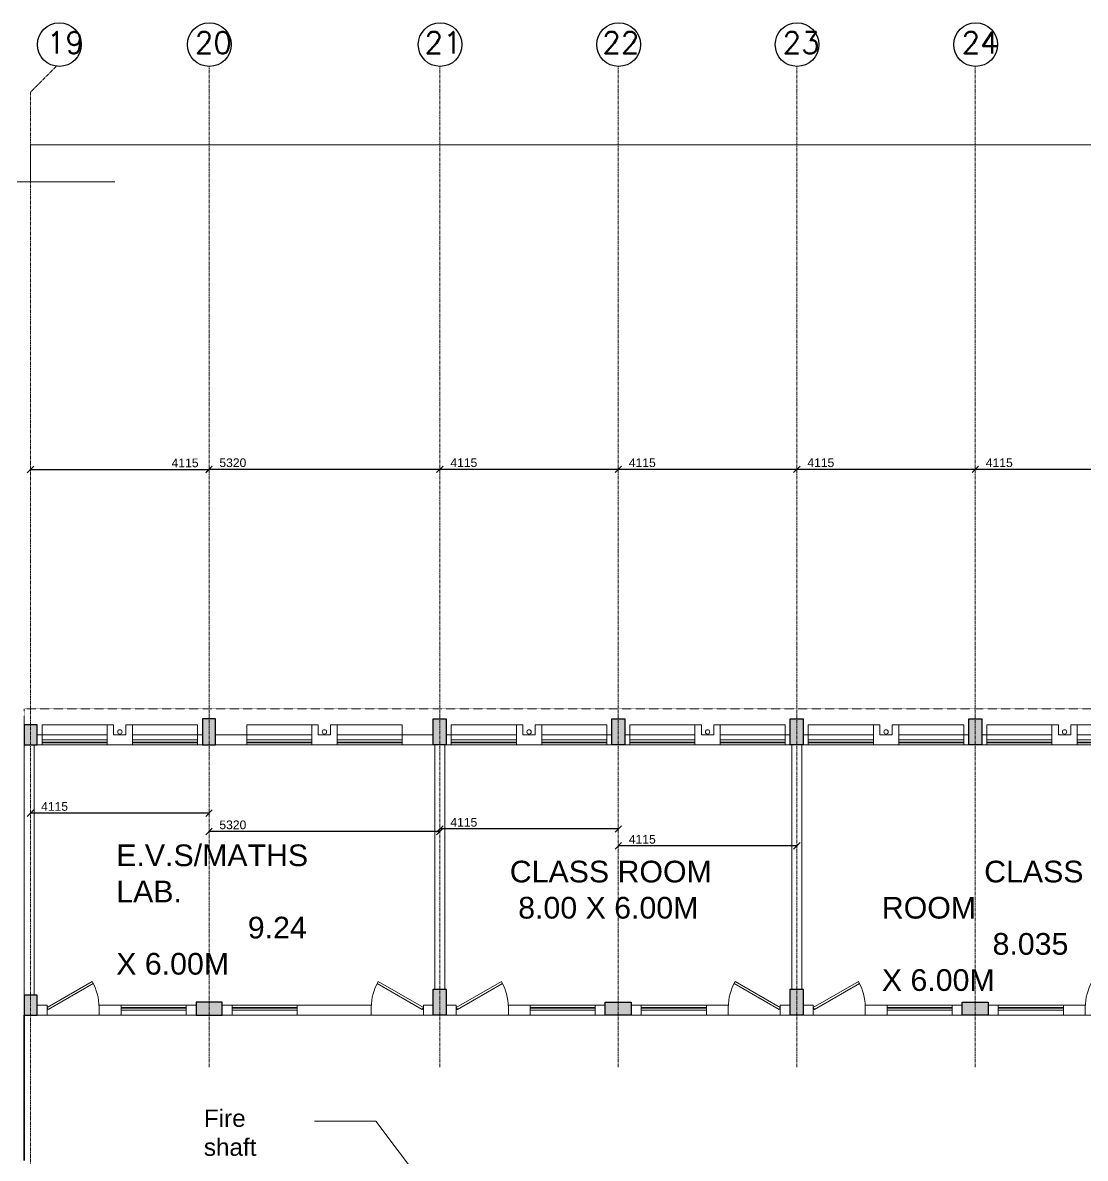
# Model space of a CAD drawing. Header units: inches. Extents: x 719368 to 6315912, y -2624014 to 446967.
# Drawn here: x 5511894 to 5536391, y -1990050 to -1963872 of the extents above; entities that cross this region are included whole.
import ezdxf
from ezdxf.lldxf.tags import DXFTag

# ---------------------------------------------------------------- set-up
doc = ezdxf.new("R2010")
doc.units = ezdxf.units.IN
doc.header["$LTSCALE"] = 20
doc.header["$MEASUREMENT"] = 0
doc.header["$PDMODE"] = 3
for name, pattern in [('CENTER', [2, 1.25, -0.25, 0.25, -0.25]), ('CENTER2', [1.125, 0.75, -0.125, 0.125, -0.125]), ('DASHED2', [0.375, 0.25, -0.125])]:
    doc.linetypes.add(name, pattern=pattern)
doc.layers.get('0').update_dxf_attribs({"color": 51, "lineweight": 30})
doc.layers.get('Defpoints').update_dxf_attribs({"lineweight": 25})
for name, color, linetype, lineweight in [('CLL LEV.', 252, 'Continuous', 18), ('COLUMN', 2, 'Continuous', 25), ('DIM', 7, 'Continuous', 13), ('DOOR', 43, 'Continuous', 13), ('FIXTURE', 15, 'DASHDOT', 9), ('GRID', 202, 'CENTER', 5), ('PROJ.', 30, 'DASHED2', 13), ('STAIR', 4, 'Continuous', 25), ('Text', 7, 'Continuous', 15), ('Ventilator', 6, 'DASHED', 20), ('WALL', 1, 'Continuous', 18), ('window', 71, 'Continuous', 18), ('Window-Wall', 7, 'Continuous', 20)]:
    doc.layers.add(name, color=color, linetype=linetype, lineweight=lineweight)
doc.layers.add('expension joint', color=248, linetype='Continuous')
doc.layers.add('grid text', color=140, linetype='Continuous')
doc.styles.add('BOLD', font='arial.ttf')
doc.styles.add('L120', font='simplex.shx', dxfattribs={"height": 1})
doc.styles.add('Tabrej', font='romans.shx')
tags = doc.linetypes.add('DASHDOT', pattern=[1, 0.5, -0.25, 0, -0.25]).pattern_tags.tags
tags[10:11] = [DXFTag(74, 4), DXFTag(75, 0), DXFTag(340, '0'), DXFTag(46, 1.0), DXFTag(50, 0.0), DXFTag(44, 0.0), DXFTag(45, 0.0)]
tags[8:9] = [DXFTag(74, 4), DXFTag(75, 0), DXFTag(340, '0'), DXFTag(46, 1.0), DXFTag(50, 0.0), DXFTag(44, 0.0), DXFTag(45, 0.0)]
tags[6:7] = [DXFTag(74, 4), DXFTag(75, 0), DXFTag(340, '0'), DXFTag(46, 1.0), DXFTag(50, 0.0), DXFTag(44, 0.0), DXFTag(45, 0.0)]
tags[4:5] = [DXFTag(74, 4), DXFTag(75, 0), DXFTag(340, '0'), DXFTag(46, 1.0), DXFTag(50, 0.0), DXFTag(44, 0.0), DXFTag(45, 0.0)]
tags = doc.linetypes.add('DASHED', pattern=[0.75, 0.5, -0.25]).pattern_tags.tags
tags[6:7] = [DXFTag(74, 4), DXFTag(75, 0), DXFTag(340, '0'), DXFTag(46, 1.0), DXFTag(50, 0.0), DXFTag(44, 0.0), DXFTag(45, 0.0)]
tags[4:5] = [DXFTag(74, 4), DXFTag(75, 0), DXFTag(340, '0'), DXFTag(46, 1.0), DXFTag(50, 0.0), DXFTag(44, 0.0), DXFTag(45, 0.0)]
doc.dimstyles.new('Copy of S3', dxfattribs={"dimtxt": 200, "dimasz": 150, "dimexe": 5, "dimexo": 5, "dimgap": 50, "dimtad": 1, "dimjust": 1, "dimdec": 0, "dimzin": 3, "dimdsep": 46, "dimtxsty": 'BOLD', "dimblk1": 'OBLIQUE', "dimblk2": 'OBLIQUE', "dimsah": 1, "dimcen": 0.0625, "dimdle": 5, "dimclrd": 230, "dimclre": 251, "dimclrt": 2, "dimadec": 0, "dimazin": 0, "dimtfac": 1, "dimtdec": 0, "dimtix": 1, "dimtofl": 0, "dimtmove": 2, "dimatfit": 3, "dimfxl": 3, "dimtolj": 1, "dimtzin": 2, "dimlwd": -1, "dimlwe": -1, "dimarcsym": 0})
doc.dimstyles.new('DIM', dxfattribs={"dimtxt": 0.8, "dimasz": 0.4, "dimexe": 0.18, "dimexo": 0.0625, "dimgap": 0.1, "dimtad": 0, "dimdec": 3, "dimzin": 0, "dimdsep": 46, "dimtxsty": 'Tabrej', "dimcen": 0, "dimclrd": 251, "dimclre": 256, "dimclrt": 7, "dimadec": 0, "dimazin": 0, "dimtfac": 1, "dimtdec": 3, "dimtofl": 0, "dimtmove": 0, "dimatfit": 3, "dimfxl": 1, "dimtolj": 1, "dimtzin": 0, "dimlwd": -1, "dimlwe": -1, "dimarcsym": 0})

# ---------------------------------------------------------------- blocks, each defined once
blk = doc.blocks.new('1.5 M Window')
at = {"layer": 'CLL LEV.'}
for p, q in [((-0.23, 0), (-0.46, 0)), ((-0.46, 0), (-0.46, -1.5)), ((-0.46, -1.5), (-0.23, -1.5))]:
    blk.add_line(p, q, dxfattribs=at)
at = {"layer": 'window'}
for p, q in [((-0.065, 0), (-0.065, -1.5)), ((-0.05, -1.5), (-0.05, 0))]:
    blk.add_line(p, q, dxfattribs=at)
at = {"layer": 'Window-Wall'}
for p, q in [((0, 0), (-0.23, 0)), ((-0.23, 0), (-0.23, -1.5)), ((-0.115, 0), (-0.115, -1.5)), ((0, -1.5), (0, 0)), ((-0.23, -1.5), (0, -1.5))]:
    blk.add_line(p, q, dxfattribs=at)
blk = doc.blocks.new('New Shaft')
at = {"layer": 'FIXTURE'}
blk.add_circle((0.327, -0.302), 0.05, dxfattribs=at)
at = {"layer": 'WALL'}
for p, q in [((0.035, 0), (0.62, 0)), ((0.035, 0), (0.035, -0.46)), ((0.185, -0.46), (0.185, -0.23)), ((0.185, -0.23), (0.47, -0.23)), ((0.47, -0.46), (0.47, -0.23)), ((0.62, 0), (0.62, -0.46)), ((0.035, -0.46), (0.185, -0.46)), ((0.62, -0.46), (0.47, -0.46))]:
    blk.add_line(p, q, dxfattribs=at)
blk = doc.blocks.new('VENTILATOR')
at = {"layer": 'Ventilator', "ltscale": 0.02}
for p, q in [((-0.18, -1.5), (-0.18, 0)), ((-0.165, 0), (-0.165, -1.5))]:
    blk.add_line(p, q, dxfattribs=at)
at = {"layer": 'Window-Wall'}
for p, q in [((-0.23, 0), (0, 0)), ((-0.23, -1.5), (-0.23, 0)), ((-0.115, 0), (-0.115, -1.5)), ((0, 0), (0, -1.5)), ((-0.23, -1.5), (0, -1.5))]:
    blk.add_line(p, q, dxfattribs=at)
blk = doc.blocks.new('*U81')
for p, q in [((0, 0), (0, 6)), ((40, 0), (40, 6))]:
    blk.add_line(p, q)
blk.add_lwpolyline([(0, 0), (34.64, -20), (35.52, -18.48), (0.88, 1.52)], close=True)
blk.add_arc((0, 0), 40, 330, 360)
blk = doc.blocks.new('New Doors')
at = {"layer": 'DOOR'}
blk.add_line((0, 0.18), (1.199, 0.18), dxfattribs=at)
at = {"layer": 'DOOR', "xscale": 0.0299845412869386, "yscale": 0.0299845412869386, "zscale": 0.0299845412869386}
blk.add_blockref('*U81', (0, 0), dxfattribs=at)
blk = doc.blocks.new('CU')
at = {"layer": 'WALL', "linetype": 'CENTER2'}
h = blk.add_hatch(color=256, dxfattribs=at)
h.dxf.hatch_style = 1
h.paths.add_polyline_path([(0, 0.035), (0, -0.265), (0.46, -0.265), (0.46, 0.035)])
at = {"layer": 'COLUMN', "linetype": 'CENTER2'}
blk.add_lwpolyline([(0, 0.035), (0, -0.265), (0.46, -0.265), (0.46, 0.035), (0, 0.035)], dxfattribs=at)
blk = doc.blocks.new('C2')
at = {"layer": 'COLUMN'}
h = blk.add_hatch(color=7, dxfattribs=at)
h.dxf.hatch_style = 1
h.paths.add_polyline_path([(0.3, 0), (0, 0), (0, -0.6), (0.3, -0.6)])
for p, q in [((0, 0), (0, -0.6)), ((0.3, 0), (0, 0)), ((0.3, -0.6), (0.3, 0)), ((0, -0.6), (0.3, -0.6))]:
    blk.add_line(p, q, dxfattribs=at)
blk = doc.blocks.new('*D763')
at = {"layer": 'Defpoints', "color": 0, "transparency": 16777216}
for p in [(5511712, -1966687), (5512075, -1966687), (5512075, -1967543)]:
    blk.add_point(p, dxfattribs=at)
at = {"layer": 'DIM', "transparency": 16777216}
for p, q in [((5511712, -1966687), (5511712, -1967544)), ((5512075, -1966687), (5512075, -1967544))]:
    blk.add_line(p, q, dxfattribs=at)
at = {"layer": 'DIM', "color": 251, "transparency": 16777216}
for p, q in [((5511713, -1967543), (5512074, -1967543)), ((5514017, -1967543), (5512075, -1967543))]:
    blk.add_line(p, q, dxfattribs=at)
for points in [[(5511713, -1967543), (5511713, -1967544), (5511712, -1967543)], [(5512074, -1967543), (5512074, -1967544), (5512075, -1967543)]]:
    blk.add_solid(points, dxfattribs=at)
at = {"layer": 'DIM', "color": 7, "transparency": 16777216, "insert": (5514019, -1967543), "char_height": 0.5, "attachment_point": 5, "style": 'Tabrej'}
blk.add_mtext('\\A1;362.500', dxfattribs=at)
blk = doc.blocks.new('*D764')
at = {"layer": 'Defpoints', "color": 0, "transparency": 16777216}
for p in [(5512075, -1966687), (5516190, -1966687), (5516190, -1966687)]:
    blk.add_point(p, dxfattribs=at)
at = {"layer": 'DIM', "transparency": 16777216}
for p, q in [((5512075, -1966687), (5512075, -1966687)), ((5516190, -1966687), (5516190, -1966687))]:
    blk.add_line(p, q, dxfattribs=at)
at = {"layer": 'DIM', "color": 251, "transparency": 16777216}
for p, q in [((5512075, -1966687), (5514131, -1966687)), ((5516189, -1966687), (5514134, -1966687))]:
    blk.add_line(p, q, dxfattribs=at)
for points in [[(5512075, -1966687), (5512075, -1966687), (5512075, -1966687)], [(5516189, -1966687), (5516189, -1966687), (5516190, -1966687)]]:
    blk.add_solid(points, dxfattribs=at)
at = {"layer": 'DIM', "color": 7, "transparency": 16777216, "insert": (5514132, -1966687), "char_height": 0.5, "attachment_point": 5, "style": 'Tabrej'}
blk.add_mtext('\\A1;4115.000', dxfattribs=at)
blk = doc.blocks.new('*D765')
at = {"layer": 'Defpoints', "color": 0, "transparency": 16777216}
for p in [(5516190, -1966687), (5521510, -1966687), (5521510, -1966687)]:
    blk.add_point(p, dxfattribs=at)
at = {"layer": 'DIM', "transparency": 16777216}
for p, q in [((5516190, -1966687), (5516190, -1966687)), ((5521510, -1966687), (5521510, -1966687))]:
    blk.add_line(p, q, dxfattribs=at)
at = {"layer": 'DIM', "color": 251, "transparency": 16777216}
for p, q in [((5516190, -1966687), (5518848, -1966687)), ((5521509, -1966687), (5518852, -1966687))]:
    blk.add_line(p, q, dxfattribs=at)
for points in [[(5516190, -1966687), (5516190, -1966687), (5516190, -1966687)], [(5521509, -1966687), (5521509, -1966687), (5521510, -1966687)]]:
    blk.add_solid(points, dxfattribs=at)
at = {"layer": 'DIM', "color": 7, "transparency": 16777216, "insert": (5518850, -1966687), "char_height": 0.5, "attachment_point": 5, "style": 'Tabrej'}
blk.add_mtext('\\A1;5320.000', dxfattribs=at)
blk = doc.blocks.new('*D766')
at = {"layer": 'Defpoints', "color": 0, "transparency": 16777216}
for p in [(5521510, -1966687), (5525625, -1966687), (5525625, -1966687)]:
    blk.add_point(p, dxfattribs=at)
at = {"layer": 'DIM', "transparency": 16777216}
for p, q in [((5521510, -1966687), (5521510, -1966687)), ((5525625, -1966687), (5525625, -1966687))]:
    blk.add_line(p, q, dxfattribs=at)
at = {"layer": 'DIM', "color": 251, "transparency": 16777216}
for p, q in [((5521510, -1966687), (5523566, -1966687)), ((5525624, -1966687), (5523569, -1966687))]:
    blk.add_line(p, q, dxfattribs=at)
for points in [[(5521510, -1966687), (5521510, -1966687), (5521510, -1966687)], [(5525624, -1966687), (5525624, -1966687), (5525625, -1966687)]]:
    blk.add_solid(points, dxfattribs=at)
at = {"layer": 'DIM', "color": 7, "transparency": 16777216, "insert": (5523567, -1966687), "char_height": 0.5, "attachment_point": 5, "style": 'Tabrej'}
blk.add_mtext('\\A1;4115.000', dxfattribs=at)
blk = doc.blocks.new('*D767')
at = {"layer": 'Defpoints', "color": 0, "transparency": 16777216}
for p in [(5525625, -1966687), (5529740, -1966687), (5529740, -1966687)]:
    blk.add_point(p, dxfattribs=at)
at = {"layer": 'DIM', "transparency": 16777216}
for p, q in [((5525625, -1966687), (5525625, -1966687)), ((5529740, -1966687), (5529740, -1966687))]:
    blk.add_line(p, q, dxfattribs=at)
at = {"layer": 'DIM', "color": 251, "transparency": 16777216}
for p, q in [((5525625, -1966687), (5527681, -1966687)), ((5529739, -1966687), (5527684, -1966687))]:
    blk.add_line(p, q, dxfattribs=at)
for points in [[(5525625, -1966687), (5525625, -1966687), (5525625, -1966687)], [(5529739, -1966687), (5529739, -1966687), (5529740, -1966687)]]:
    blk.add_solid(points, dxfattribs=at)
at = {"layer": 'DIM', "color": 7, "transparency": 16777216, "insert": (5527682, -1966687), "char_height": 0.5, "attachment_point": 5, "style": 'Tabrej'}
blk.add_mtext('\\A1;4115.000', dxfattribs=at)
blk = doc.blocks.new('*D768')
at = {"layer": 'Defpoints', "color": 0, "transparency": 16777216}
for p in [(5529740, -1966687), (5533855, -1966687), (5533855, -1966687)]:
    blk.add_point(p, dxfattribs=at)
at = {"layer": 'DIM', "transparency": 16777216}
for p, q in [((5529740, -1966687), (5529740, -1966687)), ((5533855, -1966687), (5533855, -1966687))]:
    blk.add_line(p, q, dxfattribs=at)
at = {"layer": 'DIM', "color": 251, "transparency": 16777216}
for p, q in [((5529740, -1966687), (5531796, -1966687)), ((5533854, -1966687), (5531799, -1966687))]:
    blk.add_line(p, q, dxfattribs=at)
for points in [[(5529740, -1966687), (5529740, -1966687), (5529740, -1966687)], [(5533854, -1966687), (5533854, -1966687), (5533855, -1966687)]]:
    blk.add_solid(points, dxfattribs=at)
at = {"layer": 'DIM', "color": 7, "transparency": 16777216, "insert": (5531797, -1966687), "char_height": 0.5, "attachment_point": 5, "style": 'Tabrej'}
blk.add_mtext('\\A1;4115.000', dxfattribs=at)
blk = doc.blocks.new('*D769')
at = {"layer": 'Defpoints', "color": 0, "transparency": 16777216}
for p in [(5533855, -1966687), (5537970, -1966687), (5537970, -1966687)]:
    blk.add_point(p, dxfattribs=at)
at = {"layer": 'DIM', "transparency": 16777216}
for p, q in [((5533855, -1966687), (5533855, -1966687)), ((5537970, -1966687), (5537970, -1966687))]:
    blk.add_line(p, q, dxfattribs=at)
at = {"layer": 'DIM', "color": 251, "transparency": 16777216}
for p, q in [((5533855, -1966687), (5535911, -1966687)), ((5537969, -1966687), (5535914, -1966687))]:
    blk.add_line(p, q, dxfattribs=at)
for points in [[(5533855, -1966687), (5533855, -1966687), (5533855, -1966687)], [(5537969, -1966687), (5537969, -1966687), (5537970, -1966687)]]:
    blk.add_solid(points, dxfattribs=at)
at = {"layer": 'DIM', "color": 7, "transparency": 16777216, "insert": (5535912, -1966687), "char_height": 0.5, "attachment_point": 5, "style": 'Tabrej'}
blk.add_mtext('\\A1;4115.000', dxfattribs=at)
blk = doc.blocks.new('_Oblique')
at = {"layer": 'STAIR', "color": 0, "lineweight": -2}
blk.add_line((-0.5, -0.5), (0.5, 0.5), dxfattribs=at)
blk = doc.blocks.new('*D780')
at = {"color": 230, "transparency": 16777216}
blk.add_line((5521515, -1974169), (5516185, -1974169), dxfattribs=at)
at = {"color": 251, "transparency": 16777216}
for p, q in [((5516190, -1974172), (5516190, -1974164)), ((5521510, -1974172), (5521510, -1974164))]:
    blk.add_line(p, q, dxfattribs=at)
at = {"layer": 'Defpoints', "color": 0, "transparency": 16777216}
for p in [(5521510, -1974169), (5516190, -1974370), (5521510, -1974370)]:
    blk.add_point(p, dxfattribs=at)
at = {"color": 230, "transparency": 16777216, "xscale": 150, "yscale": 150, "zscale": 150, "rotation": 180}
blk.add_blockref('_Oblique', (5516190, -1974169), dxfattribs=at)
at = {"color": 230, "transparency": 16777216, "xscale": 150, "yscale": 150, "zscale": 150}
blk.add_blockref('_Oblique', (5521510, -1974169), dxfattribs=at)
at = {"color": 2, "transparency": 16777216, "insert": (5516738, -1974017), "char_height": 200, "attachment_point": 5, "style": 'BOLD'}
blk.add_mtext('\\A1;5320', dxfattribs=at)
blk = doc.blocks.new('*D781')
at = {"color": 230, "transparency": 16777216}
blk.add_line((5525630, -1974169), (5521505, -1974169), dxfattribs=at)
at = {"color": 251, "transparency": 16777216}
for p, q in [((5521510, -1974172), (5521510, -1974164)), ((5525625, -1974172), (5525625, -1974164))]:
    blk.add_line(p, q, dxfattribs=at)
at = {"layer": 'Defpoints', "color": 0, "transparency": 16777216}
for p in [(5525625, -1974169), (5521510, -1974370), (5525625, -1975078)]:
    blk.add_point(p, dxfattribs=at)
at = {"color": 230, "transparency": 16777216, "xscale": 150, "yscale": 150, "zscale": 150, "rotation": 180}
blk.add_blockref('_Oblique', (5521510, -1974169), dxfattribs=at)
at = {"color": 230, "transparency": 16777216, "xscale": 150, "yscale": 150, "zscale": 150}
blk.add_blockref('_Oblique', (5525625, -1974169), dxfattribs=at)
at = {"color": 2, "transparency": 16777216, "insert": (5522063, -1974017), "char_height": 200, "attachment_point": 5, "style": 'BOLD'}
blk.add_mtext('\\A1;4115', dxfattribs=at)
blk = doc.blocks.new('*D782')
at = {"color": 230, "transparency": 16777216}
blk.add_line((5529745, -1974169), (5525620, -1974169), dxfattribs=at)
at = {"color": 251, "transparency": 16777216}
for p, q in [((5525625, -1974172), (5525625, -1974164)), ((5529740, -1974172), (5529740, -1974164))]:
    blk.add_line(p, q, dxfattribs=at)
at = {"layer": 'Defpoints', "color": 0, "transparency": 16777216}
for p in [(5529740, -1974169), (5525625, -1975078), (5529740, -1975078)]:
    blk.add_point(p, dxfattribs=at)
at = {"color": 230, "transparency": 16777216, "xscale": 150, "yscale": 150, "zscale": 150, "rotation": 180}
blk.add_blockref('_Oblique', (5525625, -1974169), dxfattribs=at)
at = {"color": 230, "transparency": 16777216, "xscale": 150, "yscale": 150, "zscale": 150}
blk.add_blockref('_Oblique', (5529740, -1974169), dxfattribs=at)
at = {"color": 2, "transparency": 16777216, "insert": (5526178, -1974017), "char_height": 200, "attachment_point": 5, "style": 'BOLD'}
blk.add_mtext('\\A1;4115', dxfattribs=at)
blk = doc.blocks.new('*D783')
at = {"color": 230, "transparency": 16777216}
blk.add_line((5533860, -1974169), (5529735, -1974169), dxfattribs=at)
at = {"color": 251, "transparency": 16777216}
for p, q in [((5529740, -1974172), (5529740, -1974164)), ((5533855, -1974172), (5533855, -1974164))]:
    blk.add_line(p, q, dxfattribs=at)
at = {"layer": 'Defpoints', "color": 0, "transparency": 16777216}
for p in [(5533855, -1974169), (5529740, -1975078), (5533855, -1975597)]:
    blk.add_point(p, dxfattribs=at)
at = {"color": 230, "transparency": 16777216, "xscale": 150, "yscale": 150, "zscale": 150, "rotation": 180}
blk.add_blockref('_Oblique', (5529740, -1974169), dxfattribs=at)
at = {"color": 230, "transparency": 16777216, "xscale": 150, "yscale": 150, "zscale": 150}
blk.add_blockref('_Oblique', (5533855, -1974169), dxfattribs=at)
at = {"color": 2, "transparency": 16777216, "insert": (5530293, -1974017), "char_height": 200, "attachment_point": 5, "style": 'BOLD'}
blk.add_mtext('\\A1;4115', dxfattribs=at)
blk = doc.blocks.new('*D784')
at = {"color": 230, "transparency": 16777216}
blk.add_line((5537975, -1974169), (5533850, -1974169), dxfattribs=at)
at = {"color": 251, "transparency": 16777216}
for p, q in [((5533855, -1974172), (5533855, -1974164)), ((5537970, -1974172), (5537970, -1974164))]:
    blk.add_line(p, q, dxfattribs=at)
at = {"layer": 'Defpoints', "color": 0, "transparency": 16777216}
for p in [(5537970, -1974169), (5533855, -1975597), (5537970, -1975597)]:
    blk.add_point(p, dxfattribs=at)
at = {"color": 230, "transparency": 16777216, "xscale": 150, "yscale": 150, "zscale": 150, "rotation": 180}
blk.add_blockref('_Oblique', (5533855, -1974169), dxfattribs=at)
at = {"color": 230, "transparency": 16777216, "xscale": 150, "yscale": 150, "zscale": 150}
blk.add_blockref('_Oblique', (5537970, -1974169), dxfattribs=at)
at = {"color": 2, "transparency": 16777216, "insert": (5534408, -1974017), "char_height": 200, "attachment_point": 5, "style": 'BOLD'}
blk.add_mtext('\\A1;4115', dxfattribs=at)
blk = doc.blocks.new('*D787')
at = {"color": 230, "transparency": 16777216}
blk.add_line((5512070, -1974172), (5516195, -1974172), dxfattribs=at)
at = {"color": 251, "transparency": 16777216}
for p, q in [((5512075, -1974175), (5512075, -1974167)), ((5516190, -1974175), (5516190, -1974167))]:
    blk.add_line(p, q, dxfattribs=at)
at = {"layer": 'Defpoints', "color": 0, "transparency": 16777216}
for p in [(5512075, -1974172), (5512075, -1974370), (5516190, -1974370)]:
    blk.add_point(p, dxfattribs=at)
at = {"color": 230, "transparency": 16777216, "xscale": 150, "yscale": 150, "zscale": 150, "rotation": 180}
blk.add_blockref('_Oblique', (5512075, -1974172), dxfattribs=at)
at = {"color": 230, "transparency": 16777216, "xscale": 150, "yscale": 150, "zscale": 150}
blk.add_blockref('_Oblique', (5516190, -1974172), dxfattribs=at)
at = {"color": 2, "transparency": 16777216, "insert": (5515637, -1974020), "char_height": 200, "attachment_point": 5, "style": 'BOLD'}
blk.add_mtext('\\A1;4115', dxfattribs=at)
blk = doc.blocks.new('*D788')
at = {"color": 230, "transparency": 16777216}
blk.add_line((5516195, -1982093), (5512070, -1982093), dxfattribs=at)
at = {"color": 251, "transparency": 16777216}
for p, q in [((5512075, -1982090), (5512075, -1982098)), ((5516190, -1982090), (5516190, -1982098))]:
    blk.add_line(p, q, dxfattribs=at)
at = {"layer": 'Defpoints', "color": 0, "transparency": 16777216}
for p in [(5512075, -1981887), (5516190, -1981887), (5516190, -1982093)]:
    blk.add_point(p, dxfattribs=at)
at = {"color": 230, "transparency": 16777216, "xscale": 150, "yscale": 150, "zscale": 150, "rotation": 180}
blk.add_blockref('_Oblique', (5512075, -1982093), dxfattribs=at)
at = {"color": 230, "transparency": 16777216, "xscale": 150, "yscale": 150, "zscale": 150}
blk.add_blockref('_Oblique', (5516190, -1982093), dxfattribs=at)
at = {"color": 2, "transparency": 16777216, "insert": (5512628, -1981941), "char_height": 200, "attachment_point": 5, "style": 'BOLD'}
blk.add_mtext('\\A1;4115', dxfattribs=at)
blk = doc.blocks.new('*D789')
at = {"color": 230, "transparency": 16777216}
blk.add_line((5521515, -1982517), (5516185, -1982517), dxfattribs=at)
at = {"color": 251, "transparency": 16777216}
for p, q in [((5516190, -1982520), (5516190, -1982512)), ((5521510, -1982520), (5521510, -1982512))]:
    blk.add_line(p, q, dxfattribs=at)
at = {"layer": 'Defpoints', "color": 0, "transparency": 16777216}
for p in [(5521510, -1982517), (5516190, -1982871), (5521510, -1982871)]:
    blk.add_point(p, dxfattribs=at)
at = {"color": 230, "transparency": 16777216, "xscale": 150, "yscale": 150, "zscale": 150, "rotation": 180}
blk.add_blockref('_Oblique', (5516190, -1982517), dxfattribs=at)
at = {"color": 230, "transparency": 16777216, "xscale": 150, "yscale": 150, "zscale": 150}
blk.add_blockref('_Oblique', (5521510, -1982517), dxfattribs=at)
at = {"color": 2, "transparency": 16777216, "insert": (5516738, -1982365), "char_height": 200, "attachment_point": 5, "style": 'BOLD'}
blk.add_mtext('\\A1;5320', dxfattribs=at)
blk = doc.blocks.new('*D790')
at = {"color": 251, "transparency": 16777216}
for p, q in [((5521510, -1982461), (5521510, -1982453)), ((5525625, -1982461), (5525625, -1982453))]:
    blk.add_line(p, q, dxfattribs=at)
at = {"color": 230, "transparency": 16777216}
blk.add_line((5525630, -1982458), (5521505, -1982458), dxfattribs=at)
at = {"layer": 'Defpoints', "color": 0, "transparency": 16777216}
for p in [(5525625, -1982458), (5525625, -1982880), (5521510, -1983375)]:
    blk.add_point(p, dxfattribs=at)
at = {"color": 230, "transparency": 16777216, "xscale": 150, "yscale": 150, "zscale": 150, "rotation": 180}
blk.add_blockref('_Oblique', (5521510, -1982458), dxfattribs=at)
at = {"color": 230, "transparency": 16777216, "xscale": 150, "yscale": 150, "zscale": 150}
blk.add_blockref('_Oblique', (5525625, -1982458), dxfattribs=at)
at = {"color": 2, "transparency": 16777216, "insert": (5522063, -1982306), "char_height": 200, "attachment_point": 5, "style": 'BOLD'}
blk.add_mtext('\\A1;4115', dxfattribs=at)
blk = doc.blocks.new('*D791')
at = {"color": 230, "transparency": 16777216}
blk.add_line((5529745, -1982849), (5525620, -1982849), dxfattribs=at)
at = {"color": 251, "transparency": 16777216}
for p, q in [((5525625, -1982846), (5525625, -1982854)), ((5529740, -1982846), (5529740, -1982854))]:
    blk.add_line(p, q, dxfattribs=at)
at = {"layer": 'Defpoints', "color": 0, "transparency": 16777216}
for p in [(5525625, -1981662), (5529740, -1982519), (5529740, -1982849)]:
    blk.add_point(p, dxfattribs=at)
at = {"color": 230, "transparency": 16777216, "xscale": 150, "yscale": 150, "zscale": 150, "rotation": 180}
blk.add_blockref('_Oblique', (5525625, -1982849), dxfattribs=at)
at = {"color": 230, "transparency": 16777216, "xscale": 150, "yscale": 150, "zscale": 150}
blk.add_blockref('_Oblique', (5529740, -1982849), dxfattribs=at)
at = {"color": 2, "transparency": 16777216, "insert": (5526178, -1982697), "char_height": 200, "attachment_point": 5, "style": 'BOLD'}
blk.add_mtext('\\A1;4115', dxfattribs=at)

msp = doc.modelspace()

# ---------------------------------------------------------------- linework, layer by layer
at = {"layer": 'expension joint'}
for p, q in [((5511924.9502, -1986751.7863), (5511924.9502, -1990101.7863)), ((5511924.9502, -1990101.7863), (5511924.9502, -1986751.7863))]:
    msp.add_line(p, q, dxfattribs=at)
at = {"layer": 'GRID', "color": 190, "ltscale": 3}
for p in [(5512666.2536, -1964879.5561), (5512074.9502, -2014013.1905)]:
    msp.add_line(p, (5512074.9502, -1965470.8594), dxfattribs=at)
at = {"layer": 'GRID', "ltscale": 3}
for p, q in [((5516189.9502, -1987946.1463), (5516189.9502, -1964879.5209)), ((5521509.9501, -1987946.1463), (5521509.9501, -1964879.5209)), ((5525624.9501, -1987946.1463), (5525624.9501, -1964879.5209)), ((5529739.9501, -1987946.1463), (5529739.9501, -1964879.5209)), ((5533854.9501, -1987946.1463), (5533854.9501, -1964879.5209))]:
    msp.add_line(p, q, dxfattribs=at)
at = {"layer": 'grid text', "color": 190}
msp.add_circle((5512738.998, -1964375.9605), 503.6064, dxfattribs=at)
at = {"layer": 'grid text'}
for centre in [(5516196.7585, -1964375.9605), (5521516.7585, -1964375.9605), (5525631.7585, -1964375.9605), (5529746.7585, -1964375.9605), (5533861.7585, -1964375.9605)]:
    msp.add_circle(centre, 503.6064, dxfattribs=at)
at = {"layer": 'PROJ.'}
for p, q in [((5511924.9502, -1979691.7637), (5537819.9501, -1979691.7637)), ((5511924.9502, -1980061.7863), (5511924.9502, -1979691.7637))]:
    msp.add_line(p, q, dxfattribs=at)
at = {"layer": 'WALL'}
for p, q in [((5511924.9502, -1986291.7863), (5511924.9502, -1980521.7863)), ((5512154.9502, -1986291.7863), (5512154.9502, -1980521.7863)), ((5521394.9501, -1986151.7863), (5521394.9501, -1980521.7863)), ((5521624.9501, -1986151.7863), (5521624.9501, -1980521.7863)), ((5529624.9501, -1986151.7863), (5529624.9501, -1980521.7863)), ((5529854.9501, -1986151.7863), (5529854.9501, -1980521.7863))]:
    msp.add_line(p, q, dxfattribs=at)
for points in [[(5512339.9502, -1980291.7863), (5512339.9502, -1980521.7863), (5512224.9502, -1980521.7863), (5512224.9502, -1980291.7863), (5512339.9502, -1980291.7863)], [(5512339.9502, -1980291.809), (5512339.9502, -1980521.809), (5512224.9502, -1980521.809), (5512224.9502, -1980291.809), (5512339.9502, -1980291.809)], [(5516039.9502, -1980291.809), (5516039.9502, -1980521.809), (5515924.9502, -1980521.809), (5515924.9502, -1980291.809), (5516039.9502, -1980291.809)], [(5517057.4501, -1980291.809), (5517057.4501, -1980521.809), (5516339.9502, -1980521.809), (5516339.9502, -1980291.809), (5517057.4501, -1980291.809)], [(5521359.9501, -1980291.809), (5521359.9501, -1980521.809), (5520642.4502, -1980521.809), (5520642.4502, -1980291.809), (5521359.9501, -1980291.809)], [(5521659.9501, -1980291.7863), (5521659.9501, -1980521.7863), (5521774.9501, -1980521.7863), (5521774.9501, -1980291.7863), (5521659.9501, -1980291.7863)], [(5525359.9501, -1980291.7863), (5525359.9501, -1980521.7863), (5525474.9501, -1980521.7863), (5525474.9501, -1980291.7863), (5525359.9501, -1980291.7863)], [(5525774.9501, -1980291.7863), (5525774.9501, -1980521.7863), (5525889.9501, -1980521.7863), (5525889.9501, -1980291.7863), (5525774.9501, -1980291.7863)], [(5529474.9501, -1980291.7637), (5529474.9501, -1980521.7637), (5529589.9501, -1980521.7637), (5529589.9501, -1980291.7637), (5529474.9501, -1980291.7637)], [(5529474.9501, -1980291.7863), (5529474.9501, -1980521.7863), (5529589.9501, -1980521.7863), (5529589.9501, -1980291.7863), (5529474.9501, -1980291.7863)], [(5529889.9501, -1980291.7863), (5529889.9501, -1980521.7863), (5530004.9501, -1980521.7863), (5530004.9501, -1980291.7863), (5529889.9501, -1980291.7863)], [(5533589.9501, -1980291.7863), (5533589.9501, -1980521.7863), (5533704.9501, -1980521.7863), (5533704.9501, -1980291.7863), (5533589.9501, -1980291.7863)], [(5534004.9501, -1980291.7863), (5534004.9501, -1980521.7863), (5534119.9501, -1980521.7863), (5534119.9501, -1980291.7863), (5534004.9501, -1980291.7863)], [(5512224.9502, -1986751.741), (5512224.9502, -1986521.741), (5512454.9502, -1986521.741), (5512454.9502, -1986751.741), (5512224.9502, -1986751.741)], [(5515659.9502, -1986751.6956), (5515659.9502, -1986521.6956), (5515889.9502, -1986521.6956), (5515889.9502, -1986751.6956), (5515659.9502, -1986751.6956)], [(5516719.9502, -1986751.6956), (5516719.9502, -1986521.6956), (5516489.9502, -1986521.6956), (5516489.9502, -1986751.6956), (5516719.9502, -1986751.6956)], [(5521359.9501, -1986751.7863), (5521359.9501, -1986521.7863), (5521129.9501, -1986521.7863), (5521129.9501, -1986751.7863), (5521359.9501, -1986751.7863)], [(5521659.9501, -1986751.7863), (5521659.9501, -1986521.7863), (5521889.9501, -1986521.7863), (5521889.9501, -1986751.7863), (5521659.9501, -1986751.7863)], [(5525094.9501, -1986751.7863), (5525094.9501, -1986521.7863), (5525324.9501, -1986521.7863), (5525324.9501, -1986751.7863), (5525094.9501, -1986751.7863)], [(5526154.9501, -1986751.7863), (5526154.9501, -1986521.7863), (5525924.9501, -1986521.7863), (5525924.9501, -1986751.7863), (5526154.9501, -1986751.7863)], [(5529589.9501, -1986751.7863), (5529589.9501, -1986521.7863), (5529359.9501, -1986521.7863), (5529359.9501, -1986751.7863), (5529589.9501, -1986751.7863)], [(5529889.9501, -1986751.7863), (5529889.9501, -1986521.7863), (5530119.9501, -1986521.7863), (5530119.9501, -1986751.7863), (5529889.9501, -1986751.7863)], [(5533324.9501, -1986751.7863), (5533324.9501, -1986521.7863), (5533554.9501, -1986521.7863), (5533554.9501, -1986751.7863), (5533324.9501, -1986751.7863)], [(5534384.9501, -1986751.7863), (5534384.9501, -1986521.7863), (5534154.9501, -1986521.7863), (5534154.9501, -1986751.7863), (5534384.9501, -1986751.7863)]]:
    msp.add_lwpolyline(points, dxfattribs=at)
for points in [[(5513654.3319, -1986751.89), (5513654.3319, -1986521.6956), (5514159.9502, -1986521.6956), (5514159.9502, -1986751.89)], [(5519930.5685, -1986751.89), (5519930.5685, -1986521.6956), (5518219.9502, -1986521.6956), (5518219.9502, -1986751.89)], [(5523089.3318, -1986751.9807), (5523089.3318, -1986521.7863), (5523594.9501, -1986521.7863), (5523594.9501, -1986751.9807)], [(5528160.5685, -1986751.9807), (5528160.5685, -1986521.7863), (5527654.9501, -1986521.7863), (5527654.9501, -1986751.9807)], [(5531319.3318, -1986751.9807), (5531319.3318, -1986521.7863), (5531824.9501, -1986521.7863), (5531824.9501, -1986751.9807)], [(5536390.5685, -1986751.9807), (5536390.5685, -1986521.7863), (5535884.9501, -1986521.7863), (5535884.9501, -1986751.9807)]]:
    msp.add_lwpolyline(points, close=True, dxfattribs=at)

# ---------------------------------------------------------------- block references
at = {"layer": 'COLUMN', "linetype": 'CENTER2', "xscale": 1000, "yscale": 1000, "zscale": 1000, "rotation": 270}
for p in [(5512189.9502, -1980061.7863), (5512189.9502, -1986291.7863)]:
    msp.add_blockref('CU', p, dxfattribs=at)
at = {"layer": 'COLUMN', "color": 5, "yscale": 1000, "zscale": 1000}
for p, xscale in [((5516039.9502, -1979921.809), 1000), ((5521659.9501, -1979921.7863), -1000), ((5525774.9501, -1979921.7863), -1000), ((5529889.9501, -1979921.7863), -1000), ((5534004.9501, -1979921.7863), -1000), ((5521659.9501, -1986151.7863), -1000), ((5529889.9501, -1986151.7863), -1000)]:
    msp.add_blockref('C2', p, dxfattribs=dict(at, xscale=xscale))
for p, xscale, rotation in [((5516489.9502, -1986451.6956), 1000, 270), ((5525324.9501, -1986451.7863), -1000, 90), ((5533554.9501, -1986451.7863), -1000, 90)]:
    msp.add_blockref('C2', p, dxfattribs=dict(at, xscale=xscale, rotation=rotation))
at = {"layer": 'WALL', "yscale": 1000, "zscale": 1000}
for name, p, xscale, rotation in [('1.5 M Window', (5513839.9502, -1980521.809), 1000, 270), ('New Shaft', (5514459.9502, -1980521.809), 1000, 180), ('1.5 M Window', (5515924.9502, -1980521.809), 1000, 270), ('1.5 M Window', (5518557.4501, -1980521.809), 1000, 270), ('New Shaft', (5519177.4501, -1980521.809), 1000, 180), ('1.5 M Window', (5520642.4501, -1980521.809), 1000, 270), ('1.5 M Window', (5521774.9501, -1980521.7863), -1000, 90), ('New Shaft', (5523239.9501, -1980521.7863), -1000, 180), ('1.5 M Window', (5523859.9501, -1980521.7863), -1000, 90), ('1.5 M Window', (5525889.9501, -1980521.7863), -1000, 90), ('New Shaft', (5527354.9501, -1980521.7863), -1000, 180), ('1.5 M Window', (5527974.9501, -1980521.7863), -1000, 90), ('1.5 M Window', (5530004.9501, -1980521.7863), -1000, 90), ('New Shaft', (5531469.9501, -1980521.7863), -1000, 180), ('1.5 M Window', (5532089.9501, -1980521.7863), -1000, 90), ('1.5 M Window', (5534119.9501, -1980521.7863), -1000, 90), ('New Shaft', (5535584.9501, -1980521.7863), -1000, 180), ('1.5 M Window', (5536204.9501, -1980521.7863), -1000, 90), ('New Doors', (5512454.9502, -1986571.9828), -1000, 180), ('New Doors', (5521129.9501, -1986572.0735), 1000, 180), ('New Doors', (5521889.9501, -1986572.0735), -1000, 180), ('New Doors', (5529359.9501, -1986572.0735), 1000, 180), ('New Doors', (5530119.9501, -1986572.0735), -1000, 180), ('New Doors', (5537589.9501, -1986572.0735), 1000, 180), ('VENTILATOR', (5514159.9502, -1986751.6956), -1000, 90), ('VENTILATOR', (5518219.9502, -1986751.6956), 1000, 270), ('VENTILATOR', (5523594.9501, -1986751.7863), -1000, 90), ('VENTILATOR', (5527654.9501, -1986751.7863), 1000, 270), ('VENTILATOR', (5531824.9501, -1986751.7863), -1000, 90), ('VENTILATOR', (5535884.9501, -1986751.7863), 1000, 270)]:
    msp.add_blockref(name, p, dxfattribs=dict(at, xscale=xscale, rotation=rotation))

# ---------------------------------------------------------------- texts
at = {"layer": 'grid text', "color": 190, "insert": (5512448.3332, -1964079.6791), "char_height": 500, "attachment_point": 1, "style": 'Tabrej'}
msp.add_mtext_dynamic_manual_height_columns('19', width=0.5, gutter_width=24, heights=[0], dxfattribs=at)
at = {"layer": 'grid text', "char_height": 500, "attachment_point": 1, "style": 'Tabrej'}
for s, insert in [('20', (5515860.2979, -1964079.6791)), ('21', (5521157.2771, -1964079.6791)), ('22', (5525253.8891, -1964079.6791)), ('23', (5529411.5001, -1964085.2291)), ('24', (5533538.2761, -1964079.6791))]:
    msp.add_mtext_dynamic_manual_height_columns(s, width=0.5, gutter_width=24, heights=[0], dxfattribs=dict(at, insert=insert))
at = {"layer": 'Text', "lineweight": 30, "char_height": 500, "attachment_point": 1, "style": 'L120'}
for s, insert, width in [('\\pi2451.1;{\\fArial|b0|i0|c0|p34; E.V.S/MATHS LAB.\\P   9.24 X 6.00M}', (5514049.6399, -1982815.77), 4902.123157), ('{\\fArial|b0|i0|c0|p34;CLASS ROOM\\P 8.00 X 6.00M}', (5523122.8867, -1983190.8525), 4753.159403), ('\\pi2358.7;{\\fArial|b0|i0|c0|p34;CLASS ROOM\\P 8.035 X 6.00M}', (5531700.3923, -1983190.8525), 4717.364574)]:
    msp.add_mtext(s, dxfattribs=dict(at, insert=insert, width=width))
at = {"layer": 'Text', "lineweight": 30, "insert": (5516070.0136, -1988926.5557), "char_height": 400, "attachment_point": 1, "style": 'L120'}
msp.add_mtext_dynamic_manual_height_columns('\\pi1.2275;{\\fArial|b0|i0|c0|p34;Fire shaft}', width=2.454924, gutter_width=5, heights=[0], dxfattribs=at)

# ---------------------------------------------------------------- dimensions: what is measured, and where the dimension line sits
at = {"color": 0}
for base, p1, p2, picture, middle in [((5512074.9502, -1974171.7102), (5516189.9502, -1974369.741), (5512074.9502, -1974369.741), '*D787', (5515636.5395, -1974019.5956)), ((5521509.9501, -1974168.7102), (5516189.9502, -1974369.741), (5521509.9501, -1974369.741), '*D780', (5516738.2448, -1974016.5274)), ((5525624.9501, -1974168.7102), (5521509.9501, -1974369.741), (5525624.9501, -1975077.6601), '*D781', (5522063.3608, -1974016.5956)), ((5529739.9501, -1974168.7102), (5525624.9501, -1975077.6601), (5529739.9501, -1975077.6601), '*D782', (5526178.3608, -1974016.5956)), ((5533854.9501, -1974168.7102), (5529739.9501, -1975077.6601), (5533854.9501, -1975597.0606), '*D783', (5530293.3608, -1974016.5956)), ((5537969.9501, -1974168.7102), (5533854.9501, -1975597.0606), (5537969.9501, -1975597.0606), '*D784', (5534408.3608, -1974016.5956)), ((5529739.9501, -1982849.3178), (5525624.9501, -1981662.0049), (5529739.9501, -1982518.7267), '*D791', (5526178.3608, -1982697.2032)), ((5516189.9502, -1982093.4576), (5512074.9502, -1981887.2742), (5516189.9502, -1981887.2742), '*D788', (5512628.3609, -1981941.343)), ((5525624.9501, -1982457.9479), (5521509.9501, -1983375.1953), (5525624.9501, -1982880.2867), '*D790', (5522063.3608, -1982305.8333)), ((5521509.9501, -1982517.2783), (5516189.9502, -1982871.3781), (5521509.9501, -1982871.3781), '*D789', (5516738.2448, -1982365.0955))]:
    dim = msp.add_linear_dim(base=base, p1=p1, p2=p2, dimstyle='Copy of S3', override={"dimfxlon": 1, "dimarcsym": 1}, dxfattribs=at)
    dim.commit()
    dim.dimension.update_dxf_attribs({"geometry": picture, "text_midpoint": middle})
at = {"layer": 'DIM'}
dim = msp.add_linear_dim(base=(5512074.9502, -1967543.4849), p1=(5511712.4502, -1966687.1379), p2=(5512074.9502, -1966687.1379), dimstyle='DIM', override={"dimtxt": 0.5, "dimasz": 0.5, "dimtmove": 1, "dimarcsym": 1}, dxfattribs=at)
dim.commit()
dim.dimension.update_dxf_attribs({"geometry": '*D763', "text_midpoint": (5514018.5723, -1967543.4849), "dimtype": 160})
for base, p1, p2, picture, middle in [((5516189.9502, -1966687.1379), (5512074.9502, -1966687.1379), (5516189.9502, -1966687.1379), '*D764', (5514132.4502, -1966687.1379)), ((5521509.9501, -1966687.1379), (5516189.9502, -1966687.1379), (5521509.9501, -1966687.1379), '*D765', (5518849.9501, -1966687.1379)), ((5525624.9501, -1966687.1379), (5521509.9501, -1966687.1379), (5525624.9501, -1966687.1379), '*D766', (5523567.4501, -1966687.1379)), ((5529739.9501, -1966687.1379), (5525624.9501, -1966687.1379), (5529739.9501, -1966687.1379), '*D767', (5527682.4501, -1966687.1379)), ((5533854.9501, -1966687.1379), (5529739.9501, -1966687.1379), (5533854.9501, -1966687.1379), '*D768', (5531797.4501, -1966687.1379)), ((5537969.9501, -1966687.1379), (5533854.9501, -1966687.1379), (5537969.9501, -1966687.1379), '*D769', (5535912.4501, -1966687.1379))]:
    dim = msp.add_linear_dim(base=base, p1=p1, p2=p2, dimstyle='DIM', override={"dimtxt": 0.5, "dimasz": 0.5, "dimtmove": 1, "dimarcsym": 1}, dxfattribs=at)
    dim.commit()
    dim.dimension.update_dxf_attribs({"geometry": picture, "text_midpoint": middle})

# ---------------------------------------------------------------- leaders
msp.add_leader([(5521190.236, -1990720.5022), (5520033.7941, -1989191.2701), (5518621.3464, -1989191.2701)], dimstyle='DIM', override={"dimgap": 0.1, "dimtad": 0, "dimarcsym": 1}, dxfattribs=at)

doc.saveas('drawing.dxf')
